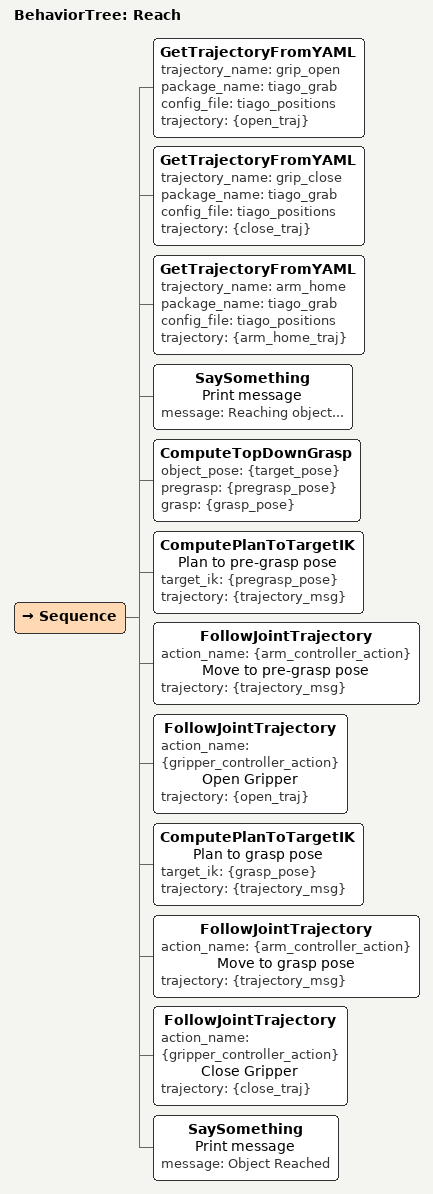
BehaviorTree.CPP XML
<?xml version="1.0" encoding="UTF-8"?>
<root BTCPP_format="4" main_tree_to_execute="Reach">
  <BehaviorTree ID="Reach">
    <Sequence>
      <GetTrajectoryFromYAML trajectory_name="grip_open" package_name="tiago_grab" config_file="tiago_positions" trajectory="{open_traj}"/>
      <GetTrajectoryFromYAML trajectory_name="grip_close" package_name="tiago_grab" config_file="tiago_positions" trajectory="{close_traj}"/>
      <GetTrajectoryFromYAML trajectory_name="arm_home" package_name="tiago_grab" config_file="tiago_positions" trajectory="{arm_home_traj}"/>

      <SaySomething name="Print message" message="Reaching object..."/>

      <ComputeTopDownGrasp object_pose="{target_pose}" pregrasp="{pregrasp_pose}" grasp="{grasp_pose}"/>

      <ComputePlanToTargetIK name="Plan to pre-grasp pose" target_ik="{pregrasp_pose}" trajectory="{trajectory_msg}"/>
      <FollowJointTrajectory action_name="{arm_controller_action}" name="Move to pre-grasp pose" trajectory="{trajectory_msg}"/>
      <FollowJointTrajectory action_name="{gripper_controller_action}" name="Open Gripper" trajectory="{open_traj}"/>

      <ComputePlanToTargetIK name="Plan to grasp pose" target_ik="{grasp_pose}" trajectory="{trajectory_msg}"/>
      <FollowJointTrajectory action_name="{arm_controller_action}" name="Move to grasp pose" trajectory="{trajectory_msg}"/>
      <FollowJointTrajectory action_name="{gripper_controller_action}" name="Close Gripper" trajectory="{close_traj}"/>

      <SaySomething name="Print message" message="Object Reached"/>

      <!-- TODO: We should set target joint configuration to the planner instead of interpolating directly -->

    </Sequence>
  </BehaviorTree>
</root>
